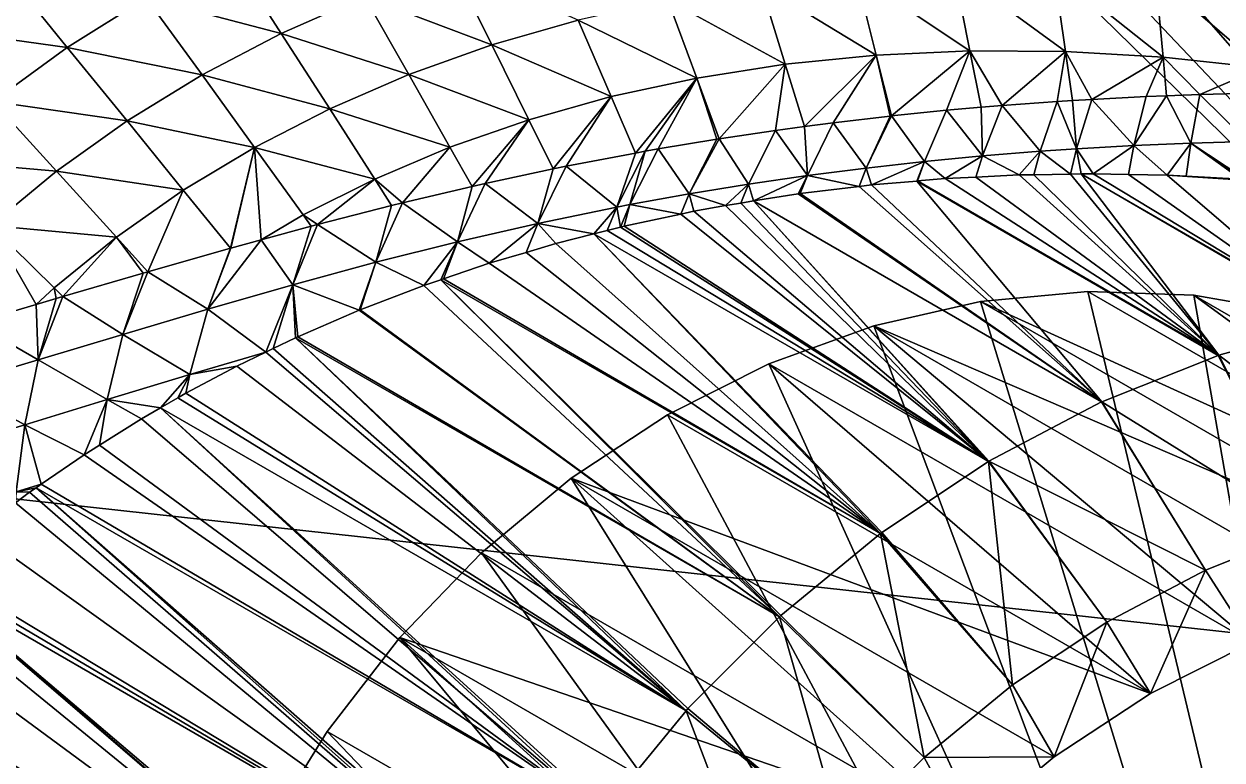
# Model space of a CAD drawing. Header units: metres. Extents: x -44.6 to 35.4, y -44.1 to 26.9.
# Drawn here: x 0.51 to 6.95, y -33.96 to -30 of the extents above; entities that cross this region are included whole.
import ezdxf

# ---------------------------------------------------------------- set-up
doc = ezdxf.new("R2010")
doc.units = ezdxf.units.M

msp = doc.modelspace()

# ---------------------------------------------------------------- linework, layer by layer
for points in [[(1.288379, -17.817396, 91.214554), (2.16276, -17.354435, 91.214554), (10.049368, -31.351114, 91.214554)], [(2.16276, -17.354435, 91.214554), (10.092934, -30.754549, 91.214554), (10.056108, -31.255354, 91.214554)], [(10.056108, -31.255354, 91.214554), (10.049854, -31.34041, 91.214554), (2.16276, -17.354435, 91.214554)], [(2.16276, -17.354435, 91.214554), (10.15245, -30.170649, 91.214554), (10.114154, -30.546362, 91.214554)], [(10.114154, -30.546362, 91.214554), (10.092934, -30.754549, 91.214554), (2.16276, -17.354435, 91.214554)], [(10.211589, -29.718166, 91.214554), (10.15245, -30.170649, 91.214554), (2.16276, -17.354435, 91.214554)], [(10.049854, -31.34041, 91.214554), (10.049368, -31.351114, 91.214554), (2.16276, -17.354435, 91.214554)], [(10.037395, -33.610336, 91.214554), (0.338596, -18.232346, 91.214554), (1.288379, -17.817396, 91.214554)], [(1.288379, -17.817396, 91.214554), (10.016404, -32.884335, 91.214554), (10.016409, -32.884769, 91.214554)], [(1.288379, -17.817396, 91.214554), (10.012745, -32.517967, 91.214554), (10.016404, -32.884335, 91.214554)], [(10.016409, -32.884769, 91.214554), (10.018656, -33.109734, 91.214554), (1.288379, -17.817396, 91.214554)], [(1.288379, -17.817396, 91.214554), (10.023139, -31.928211, 91.214554), (10.019559, -32.131329, 91.214554)], [(10.019559, -32.131329, 91.214554), (10.012745, -32.517967, 91.214554), (1.288379, -17.817396, 91.214554)], [(10.049368, -31.351114, 91.214554), (10.023139, -31.928211, 91.214554), (1.288379, -17.817396, 91.214554)], [(10.018656, -33.109734, 91.214554), (10.037395, -33.610336, 91.214554), (1.288379, -17.817396, 91.214554)], [(10.037395, -33.610336, 91.214554), (-0.640222, -18.573206, 91.214554), (0.338596, -18.232346, 91.214554)], [(-1.642307, -18.837969, 91.214554), (-0.640222, -18.573206, 91.214554), (10.037395, -33.610336, 91.214554)], [(10.037395, -33.610336, 91.214554), (-2.66175, -19.025072, 91.214554), (-1.642307, -18.837969, 91.214554)], [(10.037395, -33.610336, 91.214554), (-3.692543, -19.133413, 91.214554), (-2.66175, -19.025072, 91.214554)], [(-4.72861, -19.162354, 91.214554), (-3.692543, -19.133413, 91.214554), (10.037395, -33.610336, 91.214554)], [(-4.72861, -19.162354, 91.214554), (10.037395, -33.610336, 91.214554), (-17.179567, -30.617912, 91.214554)], [(1.894013, -30.052473, 97.882904), (1.616712, -29.619968, 97.437866), (1.167862, -29.861387, 97.395226)], [(1.616712, -29.619968, 97.437866), (1.894013, -30.052473, 97.882904), (2.342282, -29.853693, 97.940102)], [(3.026463, -30.114939, 98.502922), (2.811257, -29.680754, 98.003738), (2.342282, -29.853693, 97.940102)], [(2.811257, -29.680754, 98.003738), (3.026463, -30.114939, 98.502922), (3.491415, -29.98068, 98.584663)], [(0.742817, -30.127899, 97.358025), (0.404084, -29.710649, 96.963127), (-0.017617, -30.022625, 96.937019)], [(0.404084, -29.710649, 96.963127), (0.742817, -30.127899, 97.358025), (1.167862, -29.861387, 97.395226)], [(5.094664, -30.169104, 99.460205), (4.985852, -29.736893, 98.873878), (4.472579, -29.791014, 98.770233)], [(5.598001, -30.146219, 99.587021), (5.512117, -29.710617, 98.984604), (4.985852, -29.736893, 98.873878)], [(4.985852, -29.736893, 98.873878), (5.094664, -30.169104, 99.460205), (5.598001, -30.146219, 99.587021)], [(5.512117, -29.710617, 98.984604), (5.598001, -30.146219, 99.587021), (6.112722, -30.149841, 99.721649)], [(6.112722, -30.149841, 99.721649), (6.049645, -29.712585, 99.102257), (5.512117, -29.710617, 98.984604)], [(6.049645, -29.712585, 99.102257), (6.112722, -30.149841, 99.721649), (6.637134, -30.180225, 99.863876)], [(6.637134, -30.180225, 99.863876), (6.596612, -29.743074, 99.226662), (6.049645, -29.712585, 99.102257)], [(6.596612, -29.743074, 99.226662), (6.637134, -30.180225, 99.863876), (7.169461, -30.237509, 100.013428)], [(7.169461, -30.237509, 100.013428), (7.151108, -29.802233, 99.357605), (6.596612, -29.743074, 99.226662)], [(4.604312, -30.21813, 99.341408), (4.472579, -29.791014, 98.770233), (3.973926, -29.872478, 98.673798)], [(4.472579, -29.791014, 98.770233), (4.604312, -30.21813, 99.341408), (5.094664, -30.169104, 99.460205)], [(1.467628, -30.276161, 97.832161), (1.167862, -29.861387, 97.395226), (0.742817, -30.127899, 97.358025)], [(1.167862, -29.861387, 97.395226), (1.467628, -30.276161, 97.832161), (1.894013, -30.052473, 97.882904)], [(2.580375, -30.274492, 98.428627), (2.342282, -29.853693, 97.940102), (1.894013, -30.052473, 97.882904)], [(2.342282, -29.853693, 97.940102), (2.580375, -30.274492, 98.428627), (3.026463, -30.114939, 98.502922)], [(4.128453, -30.292831, 99.230789), (3.973926, -29.872478, 98.673798), (3.491415, -29.98068, 98.584663)], [(3.973926, -29.872478, 98.673798), (4.128453, -30.292831, 99.230789), (4.604312, -30.21813, 99.341408)], [(-0.017617, -30.022625, 96.937019), (0.342614, -30.418442, 97.326256), (0.742817, -30.127899, 97.358025)], [(3.668492, -30.392656, 99.128479), (3.491415, -29.98068, 98.584663), (3.026463, -30.114939, 98.502922)], [(3.491415, -29.98068, 98.584663), (3.668492, -30.392656, 99.128479), (4.128453, -30.292831, 99.230789)], [(2.154356, -30.458527, 98.361816), (1.894013, -30.052473, 97.882904), (1.467628, -30.276161, 97.832161)], [(1.894013, -30.052473, 97.882904), (2.154356, -30.458527, 98.361816), (2.580375, -30.274492, 98.428627)], [(1.064206, -30.523787, 97.787872), (0.742817, -30.127899, 97.358025), (0.342614, -30.418442, 97.326256)], [(0.742817, -30.127899, 97.358025), (1.064206, -30.523787, 97.787872), (1.467628, -30.276161, 97.832161)], [(3.225734, -30.516973, 99.034592), (3.026463, -30.114939, 98.502922), (2.580375, -30.274492, 98.428627)], [(3.026463, -30.114939, 98.502922), (3.225734, -30.516973, 99.034592), (3.668492, -30.392656, 99.128479)], [(5.598001, -30.146219, 99.587021), (5.094664, -30.169104, 99.460205), (5.17707, -30.496532, 99.972618)], [(5.17707, -30.496532, 99.972618), (5.471665, -30.466557, 100.035286), (5.598001, -30.146219, 99.587021)], [(5.471665, -30.466557, 100.035286), (5.657813, -30.450369, 100.069977), (5.598001, -30.146219, 99.587021)], [(6.112722, -30.149841, 99.721649), (5.598001, -30.146219, 99.587021), (5.771247, -30.440506, 100.091125)], [(5.598001, -30.146219, 99.587021), (5.657813, -30.450369, 100.069977), (5.771247, -30.440506, 100.091125)], [(5.771247, -30.440506, 100.091125), (6.068027, -30.418921, 100.138512), (6.112722, -30.149841, 99.721649)], [(6.068027, -30.418921, 100.138512), (6.150762, -30.41383, 100.149902), (6.112722, -30.149841, 99.721649)], [(6.637134, -30.180225, 99.863876), (6.112722, -30.149841, 99.721649), (6.254279, -30.407461, 100.164154)], [(6.112722, -30.149841, 99.721649), (6.150762, -30.41383, 100.149902), (6.254279, -30.407461, 100.164154)], [(4.604312, -30.21813, 99.341408), (4.128453, -30.292831, 99.230789), (4.248641, -30.61994, 99.727966)], [(4.248641, -30.61994, 99.727966), (4.551787, -30.574602, 99.815666), (4.604312, -30.21813, 99.341408)], [(4.551787, -30.574602, 99.815666), (4.707531, -30.553873, 99.856812), (4.604312, -30.21813, 99.341408)], [(5.094664, -30.169104, 99.460205), (4.604312, -30.21813, 99.341408), (4.707531, -30.553873, 99.856812)], [(4.707531, -30.553873, 99.856812), (4.862249, -30.533283, 99.89769), (5.094664, -30.169104, 99.460205)], [(5.094664, -30.169104, 99.460205), (4.862249, -30.533283, 99.89769), (5.16879, -30.497375, 99.970856)], [(5.16879, -30.497375, 99.970856), (5.17707, -30.496532, 99.972618), (5.094664, -30.169104, 99.460205)], [(6.254279, -30.407461, 100.164154), (6.546422, -30.392637, 100.197906), (6.637134, -30.180225, 99.863876)], [(6.546422, -30.392637, 100.197906), (6.65638, -30.388456, 100.207626), (6.637134, -30.180225, 99.863876)], [(7.169461, -30.237509, 100.013428), (6.637134, -30.180225, 99.863876), (6.835361, -30.381651, 100.223442)], [(6.637134, -30.180225, 99.863876), (6.65638, -30.388456, 100.207626), (6.835361, -30.381651, 100.223442)], [(1.749503, -30.66618, 98.302521), (1.467628, -30.276161, 97.832161), (1.064206, -30.523787, 97.787872)], [(1.467628, -30.276161, 97.832161), (1.749503, -30.66618, 98.302521), (2.154356, -30.458527, 98.361816)], [(2.801381, -30.665091, 98.949203), (2.580375, -30.274492, 98.428627), (2.154356, -30.458527, 98.361816)], [(2.580375, -30.274492, 98.428627), (2.801381, -30.665091, 98.949203), (3.225734, -30.516973, 99.034592)], [(6.835361, -30.381651, 100.223442), (7.122025, -30.374243, 100.240982), (7.169461, -30.237509, 100.013428)], [(4.128453, -30.292831, 99.230789), (3.668492, -30.392656, 99.128479), (3.798677, -30.696587, 99.584259)], [(3.798677, -30.696587, 99.584259), (3.851814, -30.686493, 99.602684), (4.128453, -30.292831, 99.230789)], [(3.851814, -30.686493, 99.602684), (3.920913, -30.67428, 99.625389), (4.128453, -30.292831, 99.230789)], [(4.128453, -30.292831, 99.230789), (3.920913, -30.67428, 99.625389), (4.237291, -30.621635, 99.724678)], [(4.237291, -30.621635, 99.724678), (4.248641, -30.61994, 99.727966), (4.128453, -30.292831, 99.230789)], [(0.684729, -30.794352, 97.750038), (0.342614, -30.418442, 97.326256), (-0.031795, -30.731924, 97.299904)], [(0.342614, -30.418442, 97.326256), (0.684729, -30.794352, 97.750038), (1.064206, -30.523787, 97.787872)], [(3.668492, -30.392656, 99.128479), (3.225734, -30.516973, 99.034592), (3.35646, -30.782173, 99.428734)], [(3.35646, -30.782173, 99.428734), (3.426087, -30.767366, 99.45504), (3.668492, -30.392656, 99.128479)], [(3.426087, -30.767366, 99.45504), (3.798677, -30.696587, 99.584259), (3.668492, -30.392656, 99.128479)], [(5.976171, -30.687111, 100.496468), (6.068027, -30.418921, 100.138512), (5.771247, -30.440506, 100.091125)], [(6.068027, -30.418921, 100.138512), (5.976171, -30.687111, 100.496468), (6.172119, -30.673765, 100.527481)], [(6.172119, -30.673765, 100.527481), (6.150762, -30.41383, 100.149902), (6.068027, -30.418921, 100.138512)], [(6.172119, -30.673765, 100.527481), (6.254279, -30.407461, 100.164154), (6.150762, -30.41383, 100.149902)], [(6.254279, -30.407461, 100.164154), (6.172119, -30.673765, 100.527481), (6.480515, -30.656424, 100.568451)], [(6.480515, -30.656424, 100.568451), (6.546422, -30.392637, 100.197906), (6.254279, -30.407461, 100.164154)], [(6.480515, -30.656424, 100.568451), (6.786517, -30.643513, 100.599533), (6.65638, -30.388456, 100.207626)], [(6.65638, -30.388456, 100.207626), (6.546422, -30.392637, 100.197906), (6.480515, -30.656424, 100.568451)], [(6.786517, -30.643513, 100.599533), (6.835361, -30.381651, 100.223442), (6.65638, -30.388456, 100.207626)], [(6.835361, -30.381651, 100.223442), (6.786517, -30.643513, 100.599533), (7.090752, -30.634777, 100.620911)], [(7.090752, -30.634777, 100.620911), (7.122025, -30.374243, 100.240982), (6.835361, -30.381651, 100.223442)], [(2.396537, -30.836256, 98.872391), (2.154356, -30.458527, 98.361816), (1.749503, -30.66618, 98.302521)], [(2.154356, -30.458527, 98.361816), (2.396537, -30.836256, 98.872391), (2.801381, -30.665091, 98.949203)], [(5.353035, -30.742071, 100.372612), (5.471665, -30.466557, 100.035286), (5.17707, -30.496532, 99.972618)], [(5.471665, -30.466557, 100.035286), (5.353035, -30.742071, 100.372612), (5.665196, -30.712116, 100.439407)], [(5.665196, -30.712116, 100.439407), (5.657813, -30.450369, 100.069977), (5.471665, -30.466557, 100.035286)], [(5.665196, -30.712116, 100.439407), (5.771247, -30.440506, 100.091125), (5.657813, -30.450369, 100.069977)], [(5.771247, -30.440506, 100.091125), (5.665196, -30.712116, 100.439407), (5.976171, -30.687111, 100.496468)], [(1.366823, -30.896549, 98.250755), (1.064206, -30.523787, 97.787872), (0.684729, -30.794352, 97.750038)], [(1.064206, -30.523787, 97.787872), (1.366823, -30.896549, 98.250755), (1.749503, -30.66618, 98.302521)], [(3.225734, -30.516973, 99.034592), (2.801381, -30.665091, 98.949203), (2.920096, -30.87652, 99.261757)], [(2.920096, -30.87652, 99.261757), (2.99063, -30.859964, 99.290543), (3.225734, -30.516973, 99.034592)], [(2.99063, -30.859964, 99.290543), (3.35646, -30.782173, 99.428734), (3.225734, -30.516973, 99.034592)], [(4.723999, -30.817818, 100.20993), (4.862249, -30.533283, 99.89769), (4.707531, -30.553873, 99.856812)], [(4.862249, -30.533283, 99.89769), (4.723999, -30.817818, 100.20993), (5.039382, -30.777224, 100.296104)], [(5.039382, -30.777224, 100.296104), (5.16879, -30.497375, 99.970856), (4.862249, -30.533283, 99.89769)], [(5.17707, -30.496532, 99.972618), (5.039382, -30.777224, 100.296104), (5.353035, -30.742071, 100.372612)], [(5.17707, -30.496532, 99.972618), (5.16879, -30.497375, 99.970856), (5.039382, -30.777224, 100.296104)], [(4.406723, -30.864092, 100.114143), (4.551787, -30.574602, 99.815666), (4.248641, -30.61994, 99.727966)], [(4.551787, -30.574602, 99.815666), (4.406723, -30.864092, 100.114143), (4.723999, -30.817818, 100.20993)], [(4.723999, -30.817818, 100.20993), (4.707531, -30.553873, 99.856812), (4.551787, -30.574602, 99.815666)], [(-17.179567, -30.617912, 91.214554), (10.037395, -33.610336, 91.214554), (-4.038686, -35.973984, 91.214554)], [(1.749503, -30.66618, 98.302521), (1.366823, -30.896549, 98.250755), (1.620258, -31.20879, 98.690674)], [(1.620258, -31.20879, 98.690674), (1.62204, -31.208282, 98.691551), (1.749503, -30.66618, 98.302521)], [(1.749503, -30.66618, 98.302521), (1.62204, -31.208282, 98.691551), (1.786199, -31.163515, 98.768044)], [(1.749503, -30.66618, 98.302521), (2.012211, -31.029676, 98.804176), (2.396537, -30.836256, 98.872391)], [(1.786199, -31.163515, 98.768044), (2.012211, -31.029676, 98.804176), (1.749503, -30.66618, 98.302521)], [(2.545108, -30.96454, 99.108734), (2.801381, -30.665091, 98.949203), (2.396537, -30.836256, 98.872391)], [(2.545108, -30.96454, 99.108734), (2.920096, -30.87652, 99.261757), (2.801381, -30.665091, 98.949203)], [(3.768445, -30.974049, 99.894882), (3.920913, -30.67428, 99.625389), (3.851814, -30.686493, 99.602684)], [(3.920913, -30.67428, 99.625389), (3.768445, -30.974049, 99.894882), (4.087484, -30.916252, 100.00882)], [(4.087484, -30.916252, 100.00882), (4.237291, -30.621635, 99.724678), (3.920913, -30.67428, 99.625389)], [(4.248641, -30.61994, 99.727966), (4.087484, -30.916252, 100.00882), (4.406723, -30.864092, 100.114143)], [(4.248641, -30.61994, 99.727966), (4.237291, -30.621635, 99.724678), (4.087484, -30.916252, 100.00882)], [(6.139184, -30.809961, 100.673149), (6.172119, -30.673765, 100.527481), (5.976171, -30.687111, 100.496468)], [(6.172119, -30.673765, 100.527481), (6.139184, -30.809961, 100.673149), (6.197141, -30.809071, 100.685989)], [(6.480515, -30.656424, 100.568451), (6.172119, -30.673765, 100.527481), (6.260781, -30.808094, 100.700089)], [(6.197141, -30.809071, 100.685989), (6.260781, -30.808094, 100.700089), (6.172119, -30.673765, 100.527481)], [(6.260781, -30.808094, 100.700089), (6.450469, -30.811829, 100.737495), (6.480515, -30.656424, 100.568451)], [(6.480515, -30.656424, 100.568451), (6.450469, -30.811829, 100.737495), (6.658352, -30.815924, 100.778481)], [(6.658352, -30.815924, 100.778481), (6.786517, -30.643513, 100.599533), (6.480515, -30.656424, 100.568451)], [(6.658352, -30.815924, 100.778481), (6.761011, -30.821585, 100.796143), (6.786517, -30.643513, 100.599533)], [(6.786517, -30.643513, 100.599533), (6.761011, -30.821585, 100.796143), (7.055475, -30.837826, 100.846809)], [(7.072471, -30.832268, 100.842155), (7.090752, -30.634777, 100.620911), (6.786517, -30.643513, 100.599533)], [(6.786517, -30.643513, 100.599533), (7.067965, -30.83374, 100.843384), (7.072471, -30.832268, 100.842155)], [(7.055475, -30.837826, 100.846809), (7.067965, -30.83374, 100.843384), (6.786517, -30.643513, 100.599533)], [(-0.031795, -30.731924, 97.299904), (0.330093, -31.086834, 97.718651), (0.684729, -30.794352, 97.750038)], [(3.699036, -30.987375, 99.868973), (3.798677, -30.696587, 99.584259), (3.426087, -30.767366, 99.45504)], [(3.699036, -30.987375, 99.868973), (3.851814, -30.686493, 99.602684), (3.798677, -30.696587, 99.584259)], [(3.851814, -30.686493, 99.602684), (3.699036, -30.987375, 99.868973), (3.768445, -30.974049, 99.894882)], [(5.665196, -30.712116, 100.439407), (5.353035, -30.742071, 100.372612), (5.465864, -30.834217, 100.514633)], [(5.465864, -30.834217, 100.514633), (5.629982, -30.825949, 100.554848), (5.665196, -30.712116, 100.439407)], [(5.665196, -30.712116, 100.439407), (5.629982, -30.825949, 100.554848), (5.863123, -30.814201, 100.611984)], [(5.863123, -30.814201, 100.611984), (5.976171, -30.687111, 100.496468), (5.665196, -30.712116, 100.439407)], [(5.863123, -30.814201, 100.611984), (5.942008, -30.81299, 100.629456), (5.976171, -30.687111, 100.496468)], [(5.976171, -30.687111, 100.496468), (5.942008, -30.81299, 100.629456), (6.139184, -30.809961, 100.673149)], [(1.007228, -31.148708, 98.206512), (0.684729, -30.794352, 97.750038), (0.330093, -31.086834, 97.718651)], [(0.684729, -30.794352, 97.750038), (1.007228, -31.148708, 98.206512), (1.366823, -30.896549, 98.250755)], [(3.273403, -31.074928, 99.701546), (3.35646, -30.782173, 99.428734), (2.99063, -30.859964, 99.290543)], [(3.273403, -31.074928, 99.701546), (3.426087, -30.767366, 99.45504), (3.35646, -30.782173, 99.428734)], [(3.426087, -30.767366, 99.45504), (3.273403, -31.074928, 99.701546), (3.699036, -30.987375, 99.868973)], [(5.002328, -30.87639, 100.389145), (5.039382, -30.777224, 100.296104), (4.723999, -30.817818, 100.20993)], [(5.039382, -30.777224, 100.296104), (5.002328, -30.87639, 100.389145), (5.069614, -30.868193, 100.4086)], [(5.353035, -30.742071, 100.372612), (5.039382, -30.777224, 100.296104), (5.069614, -30.868193, 100.4086)], [(5.069614, -30.868193, 100.4086), (5.312154, -30.847397, 100.473495), (5.353035, -30.742071, 100.372612)], [(5.312154, -30.847397, 100.473495), (5.317032, -30.846979, 100.474808), (5.353035, -30.742071, 100.372612)], [(5.353035, -30.742071, 100.372612), (5.317032, -30.846979, 100.474808), (5.465864, -30.834217, 100.514633)], [(2.396537, -30.836256, 98.872391), (2.012211, -31.029676, 98.804176), (2.08912, -31.080906, 98.909187)], [(2.08912, -31.080906, 98.909187), (2.487288, -30.979296, 99.083435), (2.396537, -30.836256, 98.872391)], [(2.396537, -30.836256, 98.872391), (2.487288, -30.979296, 99.083435), (2.545108, -30.96454, 99.108734)], [(2.84132, -31.173832, 99.517044), (2.99063, -30.859964, 99.290543), (2.920096, -30.87652, 99.261757)], [(2.99063, -30.859964, 99.290543), (2.84132, -31.173832, 99.517044), (3.273403, -31.074928, 99.701546)], [(4.283152, -30.978563, 100.173164), (4.406723, -30.864092, 100.114143), (4.087484, -30.916252, 100.00882)], [(4.283152, -30.978563, 100.173164), (4.365555, -30.965464, 100.198677), (4.406723, -30.864092, 100.114143)], [(4.406723, -30.864092, 100.114143), (4.365555, -30.965464, 100.198677), (4.43377, -30.954618, 100.219803)], [(4.723999, -30.817818, 100.20993), (4.406723, -30.864092, 100.114143), (4.43377, -30.954618, 100.219803)], [(4.43377, -30.954618, 100.219803), (4.675104, -30.916252, 100.29454), (4.723999, -30.817818, 100.20993)], [(4.675104, -30.916252, 100.29454), (4.685228, -30.91502, 100.29747), (4.723999, -30.817818, 100.20993)], [(4.723999, -30.817818, 100.20993), (4.685228, -30.91502, 100.29747), (5.002328, -30.87639, 100.389145)], [(6.307178, -32.034866, 103.968315), (5.069614, -30.868193, 100.4086), (5.002328, -30.87639, 100.389145)], [(5.312154, -30.847397, 100.473495), (5.069614, -30.868193, 100.4086), (6.307178, -32.034866, 103.968315)], [(5.317032, -30.846979, 100.474808), (5.312154, -30.847397, 100.473495), (6.93753, -31.784492, 103.725418)], [(6.307178, -32.034866, 103.968315), (6.932832, -31.785789, 103.727386), (5.312154, -30.847397, 100.473495)], [(6.932832, -31.785789, 103.727386), (6.93753, -31.784492, 103.725418), (5.312154, -30.847397, 100.473495)], [(6.93753, -31.784492, 103.725418), (5.465864, -30.834217, 100.514633), (5.317032, -30.846979, 100.474808)], [(5.629982, -30.825949, 100.554848), (5.465864, -30.834217, 100.514633), (6.93753, -31.784492, 103.725418)], [(6.93753, -31.784492, 103.725418), (5.863123, -30.814201, 100.611984), (5.629982, -30.825949, 100.554848)], [(5.942008, -30.81299, 100.629456), (5.863123, -30.814201, 100.611984), (6.93753, -31.784492, 103.725418)], [(6.93753, -31.784492, 103.725418), (6.139184, -30.809961, 100.673149), (5.942008, -30.81299, 100.629456)], [(6.197141, -30.809071, 100.685989), (6.139184, -30.809961, 100.673149), (6.93753, -31.784492, 103.725418)], [(6.260781, -30.808094, 100.700089), (6.197141, -30.809071, 100.685989), (7.581263, -31.607714, 103.454582)], [(6.93753, -31.784492, 103.725418), (7.572623, -31.609077, 103.458504), (6.197141, -30.809071, 100.685989)], [(7.572623, -31.609077, 103.458504), (7.581263, -31.607714, 103.454582), (6.197141, -30.809071, 100.685989)], [(6.450469, -30.811829, 100.737495), (6.260781, -30.808094, 100.700089), (7.581263, -31.607714, 103.454582)], [(7.581263, -31.607714, 103.454582), (6.658352, -30.815924, 100.778481), (6.450469, -30.811829, 100.737495)], [(7.069664, -30.842501, 100.862259), (6.658352, -30.815924, 100.778481), (7.581263, -31.607714, 103.454582)], [(6.761011, -30.821585, 100.796143), (6.658352, -30.815924, 100.778481), (7.069664, -30.842501, 100.862259)], [(7.069664, -30.842501, 100.862259), (7.055475, -30.837826, 100.846809), (6.761011, -30.821585, 100.796143)], [(1.366823, -30.896549, 98.250755), (1.007228, -31.148708, 98.206512), (1.176521, -31.335541, 98.472374)], [(1.176521, -31.335541, 98.472374), (1.620258, -31.20879, 98.690674), (1.366823, -30.896549, 98.250755)], [(2.84132, -31.173832, 99.517044), (2.920096, -30.87652, 99.261757), (2.545108, -30.96454, 99.108734)], [(4.04242, -31.025425, 100.094215), (4.087484, -30.916252, 100.00882), (3.768445, -30.974049, 99.894882)], [(4.087484, -30.916252, 100.00882), (4.04242, -31.025425, 100.094215), (4.113197, -31.010258, 100.118103)], [(4.087484, -30.916252, 100.00882), (4.113197, -31.010258, 100.118103), (4.283152, -30.978563, 100.173164)], [(4.675104, -30.916252, 100.29454), (4.43377, -30.954618, 100.219803), (6.307178, -32.034866, 103.968315)], [(4.685228, -30.91502, 100.29747), (4.675104, -30.916252, 100.29454), (6.307178, -32.034866, 103.968315)], [(5.002328, -30.87639, 100.389145), (4.685228, -30.91502, 100.29747), (6.307178, -32.034866, 103.968315)], [(2.402188, -31.284058, 99.315262), (2.487288, -30.979296, 99.083435), (2.08912, -31.080906, 98.909187)], [(2.402188, -31.284058, 99.315262), (2.545108, -30.96454, 99.108734), (2.487288, -30.979296, 99.083435)], [(2.545108, -30.96454, 99.108734), (2.402188, -31.284058, 99.315262), (2.84132, -31.173832, 99.517044)], [(3.575845, -31.131865, 99.933746), (3.699036, -30.987375, 99.868973), (3.273403, -31.074928, 99.701546)], [(3.575845, -31.131865, 99.933746), (3.647248, -31.113729, 99.95916), (3.699036, -30.987375, 99.868973)], [(3.699036, -30.987375, 99.868973), (3.647248, -31.113729, 99.95916), (3.717854, -31.095798, 99.984283)], [(3.717854, -31.095798, 99.984283), (3.768445, -30.974049, 99.894882), (3.699036, -30.987375, 99.868973)], [(3.768445, -30.974049, 99.894882), (3.717854, -31.095798, 99.984283), (3.73846, -31.090565, 99.991623)], [(3.768445, -30.974049, 99.894882), (3.73846, -31.090565, 99.991623), (4.04242, -31.025425, 100.094215)], [(5.698085, -32.356079, 104.180138), (4.283152, -30.978563, 100.173164), (4.113197, -31.010258, 100.118103)], [(5.698085, -32.356079, 104.180138), (4.365555, -30.965464, 100.198677), (4.283152, -30.978563, 100.173164)], [(4.43377, -30.954618, 100.219803), (4.365555, -30.965464, 100.198677), (5.698085, -32.356079, 104.180138)], [(5.698085, -32.356079, 104.180138), (5.700826, -32.354252, 104.179291), (4.43377, -30.954618, 100.219803)], [(5.700826, -32.354252, 104.179291), (6.306365, -32.035191, 103.968628), (4.43377, -30.954618, 100.219803)], [(6.306365, -32.035191, 103.968628), (6.307178, -32.034866, 103.968315), (4.43377, -30.954618, 100.219803)], [(2.055192, -31.090158, 98.893379), (2.012211, -31.029676, 98.804176), (1.786199, -31.163515, 98.768044)], [(2.012211, -31.029676, 98.804176), (2.055192, -31.090158, 98.893379), (2.08912, -31.080906, 98.909187)], [(5.698085, -32.356079, 104.180138), (4.04242, -31.025425, 100.094215), (3.73846, -31.090565, 99.991623)], [(4.113197, -31.010258, 100.118103), (4.04242, -31.025425, 100.094215), (5.698085, -32.356079, 104.180138)], [(0.23948, -31.609694, 97.983948), (0.57458, -31.511528, 98.161736), (0.330093, -31.086834, 97.718651)], [(0.330093, -31.086834, 97.718651), (0.671554, -31.421709, 98.169807), (1.007228, -31.148708, 98.206512)], [(0.57458, -31.511528, 98.161736), (0.671554, -31.421709, 98.169807), (0.330093, -31.086834, 97.718651)], [(2.055192, -31.090158, 98.893379), (1.786199, -31.163515, 98.768044), (1.955246, -31.40514, 99.095978)], [(1.955246, -31.40514, 99.095978), (2.08912, -31.080906, 98.909187), (2.055192, -31.090158, 98.893379)], [(2.08912, -31.080906, 98.909187), (1.955246, -31.40514, 99.095978), (2.402188, -31.284058, 99.315262)], [(3.273403, -31.074928, 99.701546), (2.84132, -31.173832, 99.517044), (3.012311, -31.289845, 99.726669)], [(3.012311, -31.289845, 99.726669), (3.211609, -31.230984, 99.801216), (3.273403, -31.074928, 99.701546)], [(3.273403, -31.074928, 99.701546), (3.211609, -31.230984, 99.801216), (3.371492, -31.183767, 99.861023)], [(3.273403, -31.074928, 99.701546), (3.371492, -31.183767, 99.861023), (3.575845, -31.131865, 99.933746)], [(3.647248, -31.113729, 99.95916), (3.575845, -31.131865, 99.933746), (5.698085, -32.356079, 104.180138)], [(5.698085, -32.356079, 104.180138), (3.717854, -31.095798, 99.984283), (3.647248, -31.113729, 99.95916)], [(3.73846, -31.090565, 99.991623), (3.717854, -31.095798, 99.984283), (5.698085, -32.356079, 104.180138)], [(1.007228, -31.148708, 98.206512), (0.671554, -31.421709, 98.169807), (0.718872, -31.469271, 98.237701)], [(0.718872, -31.469271, 98.237701), (1.151495, -31.34269, 98.460068), (1.007228, -31.148708, 98.206512)], [(1.151495, -31.34269, 98.460068), (1.176521, -31.335541, 98.472374), (1.007228, -31.148708, 98.206512)], [(1.499405, -31.536053, 98.859047), (1.955246, -31.40514, 99.095978), (1.786199, -31.163515, 98.768044)], [(1.786199, -31.163515, 98.768044), (1.62204, -31.208282, 98.691551), (1.499405, -31.536053, 98.859047)], [(2.66098, -31.408808, 99.58876), (2.84132, -31.173832, 99.517044), (2.402188, -31.284058, 99.315262)], [(2.84132, -31.173832, 99.517044), (2.66098, -31.408808, 99.58876), (2.751293, -31.378227, 99.624214)], [(2.751293, -31.378227, 99.624214), (2.766652, -31.373026, 99.630241), (2.84132, -31.173832, 99.517044)], [(2.84132, -31.173832, 99.517044), (2.766652, -31.373026, 99.630241), (3.012311, -31.289845, 99.726669)], [(3.371492, -31.183767, 99.861023), (3.211609, -31.230984, 99.801216), (5.117715, -32.743916, 104.35836)], [(3.575845, -31.131865, 99.933746), (3.371492, -31.183767, 99.861023), (5.117715, -32.743916, 104.35836)], [(5.117715, -32.743916, 104.35836), (5.123565, -32.739101, 104.356827), (3.575845, -31.131865, 99.933746)], [(5.123565, -32.739101, 104.356827), (5.698085, -32.356079, 104.180138), (3.575845, -31.131865, 99.933746)], [(1.499405, -31.536053, 98.859047), (1.620258, -31.20879, 98.690674), (1.176521, -31.335541, 98.472374)], [(1.499405, -31.536053, 98.859047), (1.62204, -31.208282, 98.691551), (1.620258, -31.20879, 98.690674)], [(5.117715, -32.743916, 104.35836), (3.211609, -31.230984, 99.801216), (3.012311, -31.289845, 99.726669)], [(2.312372, -31.542938, 99.445045), (2.402188, -31.284058, 99.315262), (1.955246, -31.40514, 99.095978)], [(2.402188, -31.284058, 99.315262), (2.312372, -31.542938, 99.445045), (2.317612, -31.540676, 99.447311)], [(2.402188, -31.284058, 99.315262), (2.317612, -31.540676, 99.447311), (2.66098, -31.408808, 99.58876)], [(3.012311, -31.289845, 99.726669), (2.766652, -31.373026, 99.630241), (5.117715, -32.743916, 104.35836)], [(1.041506, -31.672606, 98.609222), (1.151495, -31.34269, 98.460068), (0.718872, -31.469271, 98.237701)], [(1.176521, -31.335541, 98.472374), (1.041506, -31.672606, 98.609222), (1.499405, -31.536053, 98.859047)], [(1.176521, -31.335541, 98.472374), (1.151495, -31.34269, 98.460068), (1.041506, -31.672606, 98.609222)], [(2.751293, -31.378227, 99.624214), (2.66098, -31.408808, 99.58876), (4.573169, -33.193516, 104.500847)], [(2.766652, -31.373026, 99.630241), (2.751293, -31.378227, 99.624214), (5.117715, -32.743916, 104.35836)], [(4.573169, -33.193516, 104.500847), (4.58159, -33.18507, 104.499069), (2.751293, -31.378227, 99.624214)], [(4.58159, -33.18507, 104.499069), (5.117715, -32.743916, 104.35836), (2.751293, -31.378227, 99.624214)], [(0.671554, -31.421709, 98.169807), (0.57458, -31.511528, 98.161736), (0.683182, -31.479713, 98.219353)], [(0.683182, -31.479713, 98.219353), (0.718872, -31.469271, 98.237701), (0.671554, -31.421709, 98.169807)], [(1.810145, -31.768473, 99.22361), (1.955246, -31.40514, 99.095978), (1.499405, -31.536053, 98.859047)], [(1.810145, -31.768473, 99.22361), (1.85051, -31.749012, 99.242027), (1.955246, -31.40514, 99.095978)], [(1.955246, -31.40514, 99.095978), (1.85051, -31.749012, 99.242027), (1.970897, -31.690971, 99.296951)], [(1.955246, -31.40514, 99.095978), (1.982357, -31.685446, 99.302177), (2.312372, -31.542938, 99.445045)], [(1.970897, -31.690971, 99.296951), (1.982357, -31.685446, 99.302177), (1.955246, -31.40514, 99.095978)], [(2.66098, -31.408808, 99.58876), (2.317612, -31.540676, 99.447311), (4.573169, -33.193516, 104.500847)], [(5.655306, -31.496168, 98.445313), (6.232046, -31.441008, 98.172867), (8.830123, -32.941006, 103.369019)], [(8.350419, -40.308273, 94.553925), (6.232046, -31.441008, 98.172867), (5.655306, -31.496168, 98.445313)], [(8.830123, -32.941006, 103.369019), (6.232046, -31.441008, 98.172867), (6.801915, -31.462139, 97.881836)], [(8.350419, -40.308273, 94.553925), (6.801915, -31.462139, 97.881836), (6.232046, -31.441008, 98.172867)], [(0.586408, -31.81036, 98.351463), (0.57458, -31.511528, 98.161736), (0.23948, -31.609694, 97.983948)], [(0.586408, -31.81036, 98.351463), (0.683182, -31.479713, 98.219353), (0.57458, -31.511528, 98.161736)], [(0.718872, -31.469271, 98.237701), (0.586408, -31.81036, 98.351463), (1.041506, -31.672606, 98.609222)], [(0.718872, -31.469271, 98.237701), (0.683182, -31.479713, 98.219353), (0.586408, -31.81036, 98.351463)], [(5.080438, -31.626789, 98.695045), (5.655306, -31.496168, 98.445313), (8.253383, -32.99617, 103.641472)], [(5.655306, -31.496168, 98.445313), (5.080438, -31.626789, 98.695045), (8.350419, -40.308273, 94.553925)], [(8.830123, -32.941006, 103.369019), (8.253383, -32.99617, 103.641472), (5.655306, -31.496168, 98.445313)], [(9.399992, -32.962139, 103.077988), (6.801915, -31.462139, 97.881836), (7.356275, -31.559246, 97.576622)], [(6.801915, -31.462139, 97.881836), (9.399992, -32.962139, 103.077988), (8.830123, -32.941006, 103.369019)], [(7.356275, -31.559246, 97.576622), (6.801915, -31.462139, 97.881836), (8.350419, -40.308273, 94.553925)], [(1.402785, -31.887873, 98.991013), (1.499405, -31.536053, 98.859047), (1.041506, -31.672606, 98.609222)], [(1.499405, -31.536053, 98.859047), (1.402785, -31.887873, 98.991013), (1.810145, -31.768473, 99.22361)], [(4.573169, -33.193516, 104.500847), (2.312372, -31.542938, 99.445045), (1.982357, -31.685446, 99.302177)], [(2.317612, -31.540676, 99.447311), (2.312372, -31.542938, 99.445045), (4.573169, -33.193516, 104.500847)], [(0.23948, -31.609694, 97.983948), (0.125961, -31.948586, 98.084122), (0.586408, -31.81036, 98.351463)], [(7.114233, -33.330887, 104.114418), (4.516156, -31.830889, 98.918266), (5.080438, -31.626789, 98.695045)], [(8.350419, -40.308273, 94.553925), (5.080438, -31.626789, 98.695045), (4.516156, -31.830889, 98.918266)], [(5.080438, -31.626789, 98.695045), (7.678514, -33.126789, 103.891197), (7.114233, -33.330887, 104.114418)], [(8.253383, -32.99617, 103.641472), (7.678514, -33.126789, 103.891197), (5.080438, -31.626789, 98.695045)], [(7.975382, -32.567833, 103.904121), (7.572623, -31.609077, 103.458504), (6.93753, -31.784492, 103.725418)], [(0.95704, -32.023224, 98.723763), (1.041506, -31.672606, 98.609222), (0.586408, -31.81036, 98.351463)], [(1.041506, -31.672606, 98.609222), (0.95704, -32.023224, 98.723763), (1.402785, -31.887873, 98.991013)], [(1.970897, -31.690971, 99.296951), (1.85051, -31.749012, 99.242027), (4.071132, -33.699356, 104.605843)], [(1.982357, -31.685446, 99.302177), (1.970897, -31.690971, 99.296951), (4.573169, -33.193516, 104.500847)], [(4.071132, -33.699356, 104.605843), (4.08148, -33.686741, 104.604309), (1.970897, -31.690971, 99.296951)], [(4.08148, -33.686741, 104.604309), (4.573169, -33.193516, 104.500847), (1.970897, -31.690971, 99.296951)], [(1.655406, -31.843075, 99.153015), (1.810145, -31.768473, 99.22361), (1.402785, -31.887873, 98.991013)], [(4.071132, -33.699356, 104.605843), (1.810145, -31.768473, 99.22361), (1.655406, -31.843075, 99.153015)], [(4.071132, -33.699356, 104.605843), (1.85051, -31.749012, 99.242027), (1.810145, -31.768473, 99.22361)], [(0.514354, -32.158607, 98.449821), (0.586408, -31.81036, 98.351463), (0.125961, -31.948586, 98.084122)], [(0.586408, -31.81036, 98.351463), (0.514354, -32.158607, 98.449821), (0.95704, -32.023224, 98.723763)], [(6.569091, -33.605373, 104.307755), (3.971014, -32.105373, 99.111603), (4.516156, -31.830889, 98.918266)], [(8.350419, -40.308273, 94.553925), (4.516156, -31.830889, 98.918266), (3.971014, -32.105373, 99.111603)], [(4.516156, -31.830889, 98.918266), (7.114233, -33.330887, 104.114418), (6.569091, -33.605373, 104.307755)], [(7.414334, -32.722797, 104.139908), (6.932832, -31.785789, 103.727386), (6.307178, -32.034866, 103.968315)], [(6.93753, -31.784492, 103.725418), (6.932832, -31.785789, 103.727386), (7.414334, -32.722797, 104.139908)], [(6.93753, -31.784492, 103.725418), (7.414334, -32.722797, 104.139908), (7.975382, -32.567833, 103.904121)], [(1.402785, -31.887873, 98.991013), (0.95704, -32.023224, 98.723763), (1.244217, -32.067261, 98.952248)], [(1.244217, -32.067261, 98.952248), (1.336981, -32.013443, 98.999306), (1.402785, -31.887873, 98.991013)], [(1.336981, -32.013443, 98.999306), (1.381083, -31.989847, 99.020592), (1.402785, -31.887873, 98.991013)], [(1.402785, -31.887873, 98.991013), (1.381083, -31.989847, 99.020592), (1.655406, -31.843075, 99.153015)], [(1.655406, -31.843075, 99.153015), (1.381083, -31.989847, 99.020592), (4.071132, -33.699356, 104.605843)], [(0.125961, -31.948586, 98.084122), (0.066201, -32.2934, 98.167351), (0.514354, -32.158607, 98.449821)], [(0.95704, -32.023224, 98.723763), (0.514354, -32.158607, 98.449821), (0.833548, -32.320045, 98.735214)], [(0.833548, -32.320045, 98.735214), (0.915947, -32.268353, 98.779343), (0.95704, -32.023224, 98.723763)], [(0.95704, -32.023224, 98.723763), (0.915947, -32.268353, 98.779343), (1.141423, -32.126892, 98.900108)], [(0.95704, -32.023224, 98.723763), (1.141423, -32.126892, 98.900108), (1.244217, -32.067261, 98.952248)], [(1.336981, -32.013443, 98.999306), (1.244217, -32.067261, 98.952248), (4.071132, -33.699356, 104.605843)], [(4.071132, -33.699356, 104.605843), (1.381083, -31.989847, 99.020592), (1.336981, -32.013443, 98.999306)], [(1.244217, -32.067261, 98.952248), (1.141423, -32.126892, 98.900108), (3.617769, -34.255215, 104.672058)], [(3.617769, -34.255215, 104.672058), (3.629305, -34.238026, 104.671257), (1.244217, -32.067261, 98.952248)], [(3.629305, -34.238026, 104.671257), (4.071132, -33.699356, 104.605843), (1.244217, -32.067261, 98.952248)], [(6.864971, -32.941502, 104.351456), (6.306365, -32.035191, 103.968628), (5.700826, -32.354252, 104.179291)], [(6.307178, -32.034866, 103.968315), (6.306365, -32.035191, 103.968628), (6.864971, -32.941502, 104.351456)], [(6.307178, -32.034866, 103.968315), (6.864971, -32.941502, 104.351456), (7.414334, -32.722797, 104.139908)], [(0.468107, -32.519192, 98.512955), (0.514354, -32.158607, 98.449821), (0.066201, -32.2934, 98.167351)], [(0.514354, -32.158607, 98.449821), (0.468107, -32.519192, 98.512955), (0.602262, -32.479111, 98.602028)], [(0.602262, -32.479111, 98.602028), (0.833548, -32.320045, 98.735214), (0.514354, -32.158607, 98.449821)], [(1.141423, -32.126892, 98.900108), (0.915947, -32.268353, 98.779343), (3.617769, -34.255215, 104.672058)], [(3.453276, -32.446079, 99.272118), (3.971014, -32.105373, 99.111603), (6.569091, -33.605373, 104.307755)], [(3.971014, -32.105373, 99.111603), (3.453276, -32.446079, 99.272118), (8.350419, -40.308273, 94.553925)], [(3.617769, -34.255215, 104.672058), (0.915947, -32.268353, 98.779343), (0.833548, -32.320045, 98.735214)], [(0.833548, -32.320045, 98.735214), (0.602262, -32.479111, 98.602028), (3.617769, -34.255215, 104.672058)], [(5.698085, -32.356079, 104.180138), (5.123565, -32.739101, 104.356827), (5.827746, -33.558781, 104.691872)], [(6.33396, -33.221298, 104.536194), (5.700826, -32.354252, 104.179291), (5.698085, -32.356079, 104.180138)], [(5.698085, -32.356079, 104.180138), (5.827746, -33.558781, 104.691872), (6.33396, -33.221298, 104.536194)], [(5.700826, -32.354252, 104.179291), (6.33396, -33.221298, 104.536194), (6.864971, -32.941502, 104.351456)], [(0.57448, -32.498219, 98.586029), (0.602262, -32.479111, 98.602028), (0.468107, -32.519192, 98.512955)], [(0.602262, -32.479111, 98.602028), (0.57448, -32.498219, 98.586029), (3.617769, -34.255215, 104.672058)], [(5.568868, -34.347843, 104.593529), (2.970791, -32.847843, 99.397377), (3.453276, -32.446079, 99.272118)], [(8.350419, -40.308273, 94.553925), (3.453276, -32.446079, 99.272118), (2.970791, -32.847843, 99.397377)], [(3.453276, -32.446079, 99.272118), (6.051353, -33.946079, 104.468269), (5.568868, -34.347843, 104.593529)], [(6.569091, -33.605373, 104.307755), (6.051353, -33.946079, 104.468269), (3.453276, -32.446079, 99.272118)], [(0.468107, -32.519192, 98.512955), (0.463733, -32.57906, 98.518707), (0.539208, -32.522476, 98.56572)], [(0.539208, -32.522476, 98.56572), (0.463733, -32.57906, 98.518707), (3.218644, -34.854263, 104.698692)], [(0.468107, -32.519192, 98.512955), (0.539208, -32.522476, 98.56572), (0.57448, -32.498219, 98.586029)], [(0.57448, -32.498219, 98.586029), (0.539208, -32.522476, 98.56572), (3.218644, -34.854263, 104.698692)], [(3.218644, -34.854263, 104.698692), (3.230553, -34.83223, 104.699097), (0.57448, -32.498219, 98.586029)], [(3.230553, -34.83223, 104.699097), (3.617769, -34.255215, 104.672058), (0.57448, -32.498219, 98.586029)], [(3.218644, -34.854263, 104.698692), (0.463733, -32.57906, 98.518707), (0.258366, -32.733028, 98.390785)], [(0.258366, -32.733028, 98.390785), (0.021128, -32.925873, 98.229973), (3.218644, -34.854263, 104.698692)], [(5.827746, -33.558781, 104.691872), (5.123565, -32.739101, 104.356827), (5.117715, -32.743916, 104.35836)], [(7.414334, -32.722797, 104.139908), (6.864971, -32.941502, 104.351456), (7.114233, -33.330887, 104.114418)], [(5.117715, -32.743916, 104.35836), (4.58159, -33.18507, 104.499069), (5.352476, -33.94986, 104.816612)], [(5.352476, -33.94986, 104.816612), (5.827746, -33.558781, 104.691872), (5.117715, -32.743916, 104.35836)], [(2.530872, -33.304581, 99.485489), (2.970791, -32.847843, 99.397377), (5.568868, -34.347843, 104.593529)], [(8.350419, -40.308273, 94.553925), (2.970791, -32.847843, 99.397377), (2.530872, -33.304581, 99.485489)], [(0.021128, -32.925873, 98.229973), (-0.009075, -32.950424, 98.209503), (3.218644, -34.854263, 104.698692)], [(-0.039114, -32.976757, 98.187218), (-0.116403, -33.044502, 98.129883), (2.878658, -35.489136, 104.68541)], [(-0.036838, -32.974758, 98.188904), (-0.039114, -32.976757, 98.187218), (2.878658, -35.489136, 104.68541)], [(-0.009075, -32.950424, 98.209503), (-0.036838, -32.974758, 98.188904), (3.218644, -34.854263, 104.698692)], [(2.878658, -35.489136, 104.68541), (2.890066, -35.462143, 104.6875), (-0.036838, -32.974758, 98.188904)], [(2.890066, -35.462143, 104.6875), (3.218644, -34.854263, 104.698692), (-0.036838, -32.974758, 98.188904)], [(6.864971, -32.941502, 104.351456), (6.33396, -33.221298, 104.536194), (6.569091, -33.605373, 104.307755)], [(6.569091, -33.605373, 104.307755), (7.114233, -33.330887, 104.114418), (6.864971, -32.941502, 104.351456)], [(-0.116403, -33.044502, 98.129883), (-0.263294, -33.17326, 98.020912), (2.878658, -35.489136, 104.68541)], [(-0.263294, -33.17326, 98.020912), (-0.504559, -33.400013, 97.824028), (2.878658, -35.489136, 104.68541)], [(5.352476, -33.94986, 104.816612), (4.58159, -33.18507, 104.499069), (4.573169, -33.193516, 104.500847)], [(4.573169, -33.193516, 104.500847), (4.08148, -33.686741, 104.604309), (4.913918, -34.389786, 104.908897)], [(4.913918, -34.389786, 104.908897), (5.352476, -33.94986, 104.816612), (4.573169, -33.193516, 104.500847)], [(6.33396, -33.221298, 104.536194), (5.827746, -33.558781, 104.691872), (6.051353, -33.946079, 104.468269)], [(6.051353, -33.946079, 104.468269), (6.569091, -33.605373, 104.307755), (6.33396, -33.221298, 104.536194)], [(4.738265, -35.309361, 104.73127), (2.140188, -33.809361, 99.535118), (2.530872, -33.304581, 99.485489)], [(8.350419, -40.308273, 94.553925), (2.530872, -33.304581, 99.485489), (2.140188, -33.809361, 99.535118)], [(2.530872, -33.304581, 99.485489), (5.128949, -34.804581, 104.681641), (4.738265, -35.309361, 104.73127)], [(5.568868, -34.347843, 104.593529), (5.128949, -34.804581, 104.681641), (2.530872, -33.304581, 99.485489)], [(-0.540161, -33.435673, 97.791931), (-0.590612, -33.486206, 97.746445), (2.878658, -35.489136, 104.68541)], [(2.878658, -35.489136, 104.68541), (-0.504559, -33.400013, 97.824028), (-0.540161, -33.435673, 97.791931)], [(-0.590612, -33.486206, 97.746445), (-0.631268, -33.526928, 97.709801), (2.601983, -36.152035, 104.632385)], [(2.601983, -36.152035, 104.632385), (2.611977, -36.120121, 104.636604), (-0.590612, -33.486206, 97.746445)], [(2.611977, -36.120121, 104.636604), (2.878658, -35.489136, 104.68541), (-0.590612, -33.486206, 97.746445)], [(-0.631268, -33.526928, 97.709801), (-0.733244, -33.62907, 97.617867), (2.601983, -36.152035, 104.632385)], [(6.051353, -33.946079, 104.468269), (5.827746, -33.558781, 104.691872), (5.352476, -33.94986, 104.816612)], [(-4.038686, -35.973984, 91.214554), (10.037395, -33.610336, 91.214554), (10.040887, -33.703621, 91.214554)], [(-0.733244, -33.62907, 97.617867), (-0.94983, -33.858704, 97.401474), (2.601983, -36.152035, 104.632385)], [(-4.038686, -35.973984, 91.214554), (10.040887, -33.703621, 91.214554), (10.079483, -34.299816, 91.214554)], [(4.071132, -33.699356, 104.605843), (3.629305, -34.238026, 104.671257), (4.517395, -34.873219, 104.967606)], [(4.913918, -34.389786, 104.908897), (4.08148, -33.686741, 104.604309), (4.071132, -33.699356, 104.605843)], [(4.517395, -34.873219, 104.967606), (4.913918, -34.389786, 104.908897), (4.071132, -33.699356, 104.605843)], [(1.804662, -34.35453, 99.545502), (2.140188, -33.809361, 99.535118), (4.738265, -35.309361, 104.73127)], [(2.140188, -33.809361, 99.535118), (1.804662, -34.35453, 99.545502), (8.350419, -40.308273, 94.553925)], [(-0.955936, -33.865463, 97.394798), (-1.031573, -33.949207, 97.312042), (2.601983, -36.152035, 104.632385)], [(2.601983, -36.152035, 104.632385), (-0.94983, -33.858704, 97.401474), (-0.955936, -33.865463, 97.394798)], [(-1.031573, -33.949207, 97.312042), (-1.094183, -34.018528, 97.243546), (2.601983, -36.152035, 104.632385)], [(5.568868, -34.347843, 104.593529), (5.352476, -33.94986, 104.816612), (4.913918, -34.389786, 104.908897)], [(5.352476, -33.94986, 104.816612), (5.568868, -34.347843, 104.593529), (6.051353, -33.946079, 104.468269)]]:
    msp.add_3dface(points)

doc.saveas('drawing.dxf')
